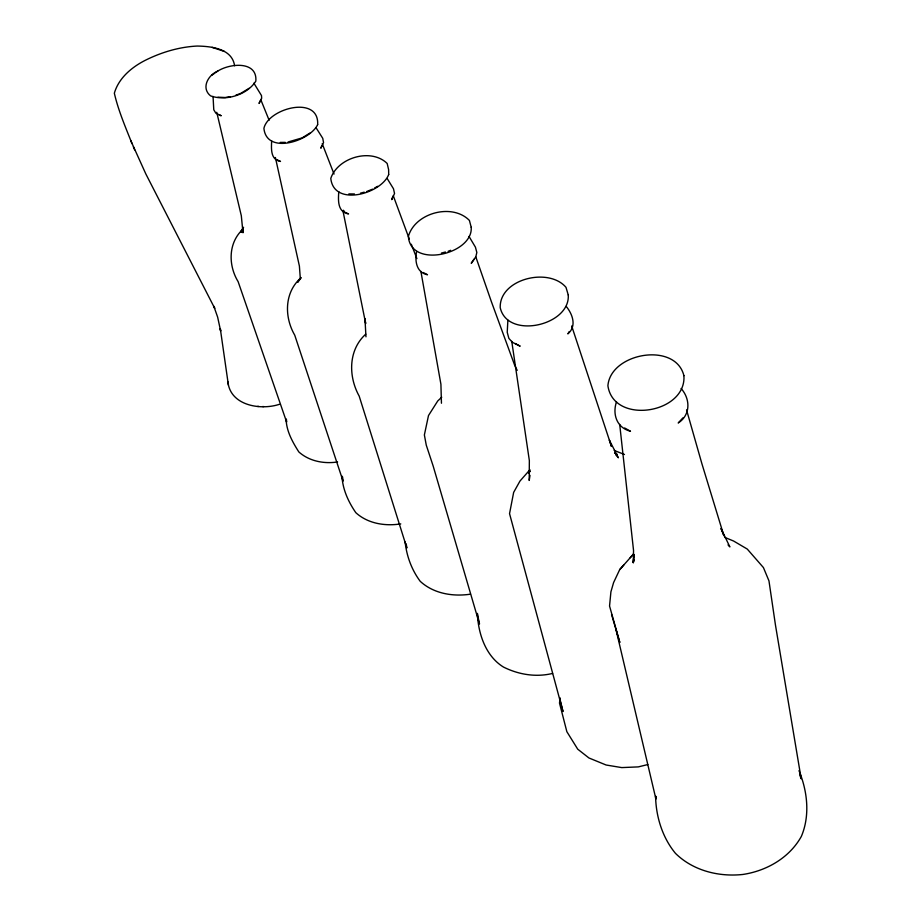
<?xml version="1.0" encoding="UTF-8"?>
<svg xmlns="http://www.w3.org/2000/svg" width="921" height="921" viewBox="0 0 921 921"><rect width="100%" height="100%" fill="white"/><g stroke="black" fill="none" stroke-linecap="round" stroke-linejoin="round"><path stroke-width="1.38" d="M416.591 251.502C414.715 260.931 416.384 272.628 427.494 274.757L423.223 272.512M441.447 403.237L440.917 384.264L420.897 271.419M507.885 320.117L507.229 332.32L508.864 338.364L512.295 342.255L520.158 346.192L515.207 343.51M655.579 796.17C655.913 816.397 662.349 837.511 675.473 853.364C693.064 870.69 718.748 877.068 742.844 874.466C766.617 870.898 789.481 857.808 801.362 836.395C810.192 815.522 807.464 791.174 798.979 770.67M656.074 796.435L655.925 799.071L615.827 628.916L619.821 642.467L609.552 606.03L610.911 591.835L613.605 582.544L619.718 569.581L633.475 554.051L630.183 557.746M616.494 401.832C612.223 414.369 616.863 427.851 630.482 431.235L624.645 427.989M560.129 697.888L559.496 703.068L566.852 731.677L577.72 749.176L588.956 757.983L606.11 765.006L621.744 767.596L638.311 766.894L647.808 764.557M530.012 475.363L529.207 480.451L529.345 460.558L511.754 341.334M392.507 197.29L391.77 199.627L394.533 193.479L393.474 188.747L387.188 178.536M321.659 146.151L320.83 148.223L323.536 142.594L322.753 138.323L316.064 127.743M634.373 560.026L633.211 562.501L634.016 554.511L633.326 562.858L633.544 550.459L619.706 424.431M260.367 100.642L259.043 103.451L261.679 98.259L261.483 95.565L253.885 83.178M569.224 331.548L567.866 333.886C576.972 326.23 572.597 314.13 566.185 306.359M300.81 277.532L297.667 282.24L301.098 277.9M474.027 259.25L471.253 263.337L475.823 256.798L476.836 252.469L475.432 247.173L469.008 236.409M299.452 279.178C284.221 293.995 284.531 317.584 294.732 335.152L343.061 481.153L342.577 476.928M242.833 229.306C228.143 242.81 228.12 265.294 238.125 281.642L286.627 422.025L286.443 419.492M242.43 229.847L240.749 231.816L243.547 227.268L241.314 232.403L242.787 228.42L242.983 232.76L241.314 215.733L216.757 112.304M619.718 569.581L623.851 564.93M682.91 417.881L678.201 422.981C690.75 415.026 690.451 398.885 681.103 388.512M529.932 469.722L519.974 481.061L513.653 492.378L509.543 513.642L562.996 711.53L560.026 699.338M530.3 471.08L528.458 472.968L530.093 471.31M217.805 71.09C208.215 74.935 200.79 87.956 210.541 95.853C225.806 101.379 247.047 95.001 255.819 81.152C257.684 59.635 226.911 63.48 215.595 72.621M441.758 397.193L437.728 400.98L428.495 415.544L424.374 434.954L426.262 445.119L433.158 466.014L479.496 624.058L477.354 613.363C478.183 633.349 485.459 655.925 503.384 667.011C518.5 674.609 536.045 677.499 552.6 673.424M365.752 334.15C348.207 350.038 348.253 376.39 359.167 396.065L406.84 547.96L406.207 543.908M309.813 133.131L302.123 137.897L288.1 141.972M249.131 88.289L240.865 93.297L235.718 95.277M211.6 75.384L214.708 73.243M374.582 188.034L377.633 186.307M448.113 251.318L450.611 250.293M366.708 191.51L372.545 189.173M360.514 193.145L364.232 192.167M441.412 253.068L445.43 252.02M279.351 404.331C260.608 410.524 230.308 405.643 227.924 381.847M230.365 96.717L225.173 97.511L217.966 97.189M337.581 461.962C324.031 464.034 309.249 461.271 298.818 451.923C292.51 441.953 286.35 431.051 286.109 418.974M400.773 523.888C385.128 526.363 367.836 523.646 355.817 512.675C348.345 501.807 342.658 489.385 341.967 476.065M470.47 594.172C452.936 596.82 433.572 593.665 420.206 581.301C411.675 569.823 406.645 556.169 405.136 541.985M280.214 142.398L285.303 142.375M348.852 193.905L354.424 193.963M257.627 406.414L258.709 406.437M262.681 406.541L263.579 406.575M234.579 65.759C232.15 48.514 211.162 46.28 197.14 46.05C179.56 46.925 162.349 51.99 146.577 59.669C132.486 66.519 118.786 77.663 114.342 93.217C118.291 110.474 125.475 127.11 132.025 143.63M614.215 450.45L624.473 454.49M724.885 537.45L733.588 541.018L747.253 549.054L763.428 567.578L768.966 580.875L775.459 625.048L801.178 778.752L799.727 774.987M224.356 51.426L212.095 47.339M346.204 212.855L348.552 213.902C337.351 212.083 338.18 200.202 338.778 191.672M219.037 114.722L221.224 115.758L215.836 113.179L213.776 109.772L213.05 96.44M277.209 159.805L280.502 161.451C270.36 159.678 271.315 148.811 271.649 140.936M614.583 452.959L617.001 454.352L615.032 453.074M728.027 544.898L729.869 546.901L720.993 528.481L723.894 535.78L701.917 463.77L686.559 409.914M615.723 454.79L618.382 457.783L609.368 440.169L611.452 446.42L571.676 325.976M343.372 210.241L344.822 212.003M517.199 370.346L514.678 365.269L491.342 301.558L475.881 257.074M130.77 140.637L145.84 173.965L214.743 308.362L213.822 306.233L217.644 317.135L220.66 331.123L220.303 328.636L228.408 385.162M133.384 146.842L134.639 149.835M260.712 99.468L269.116 120.225M411.296 244.226L416.891 258.605M322.212 143.653L334.047 174.069M393.232 195.62L409.281 238.988M611.544 614.468L615.562 628.122M275.391 157.503L299.394 266.077L300.35 279.075M342.946 210.748L365.683 323.559L364.958 318.724L365.971 336.81M471.207 227.268C473.267 254.184 410.708 269.139 408.36 236.444C415.003 212.855 452.188 202.793 469.411 220.441L471.207 227.268M568.245 294.973C570.444 325.539 507.413 339.895 500.218 307.649C499.286 278.971 548.536 266.837 566.001 287.34L568.245 294.973M683.9 375.653C686.686 413.541 613.639 425.341 607.906 385.772C610.473 352.812 675.415 341.346 683.9 375.653M388.697 174.472C381.582 193.629 333.839 207.432 330.789 178.386C337.754 157.514 371.117 147.694 387.177 163.478L388.616 169.637L388.697 174.472M317.653 124.588C310.17 140.971 266.583 155.304 263.913 128.341C268.345 108.241 319.311 94.805 317.653 124.588"/></g></svg>
